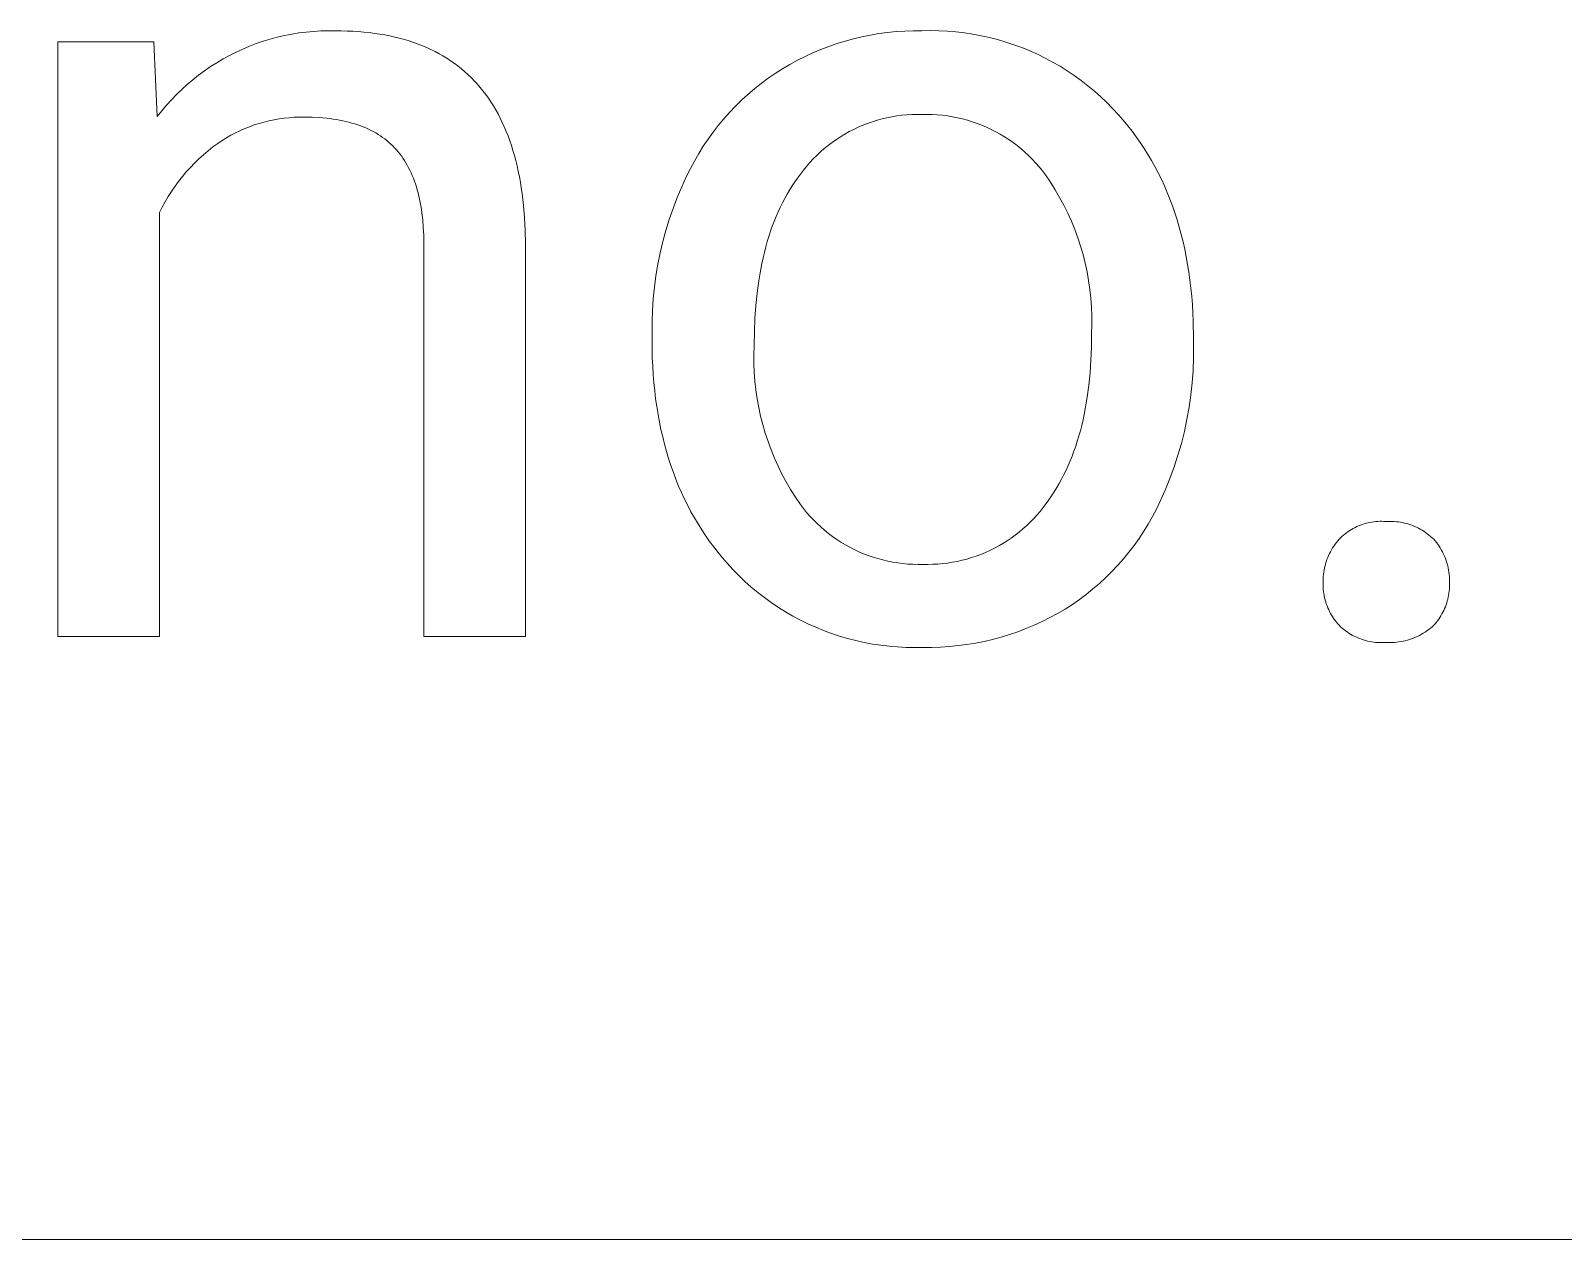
# Model space of a CAD drawing. Header units: millimetres. Extents: x -1421 to 3505, y -683 to 2759.
# Drawn here: x 2175.7 to 2265.1, y -407.4 to -337 of the extents above; entities that cross this region are included whole.
import ezdxf

# ---------------------------------------------------------------- set-up
doc = ezdxf.new("R2010")
doc.units = ezdxf.units.MM
doc.header["$MEASUREMENT"] = 0
doc.layers.add('Domyślny', color=7, linetype='Continuous', true_color=0x000000)

msp = doc.modelspace()

# ---------------------------------------------------------------- linework, layer by layer
at = {"layer": 'Domyślny', "color": 18, "lineweight": 15, "true_color": 0x000000}
for p, q in [((2177.309, -372.263), (2177.309, -337.603)), ((2177.309, -337.603), (2182.919, -337.603)), ((2182.919, -337.603), (2183.116, -341.967)), ((2188.885, -337.714), (2189.289, -337.575)), ((2189.289, -337.575), (2189.698, -337.45)), ((2189.698, -337.45), (2190.11, -337.339)), ((2190.11, -337.339), (2190.527, -337.242)), ((2190.527, -337.242), (2190.946, -337.159)), ((2190.946, -337.159), (2191.368, -337.091)), ((2191.368, -337.091), (2191.792, -337.037)), ((2191.792, -337.037), (2192.217, -336.997)), ((2192.217, -336.997), (2192.644, -336.971)), ((2192.644, -336.971), (2193.071, -336.96)), ((2193.071, -336.96), (2193.499, -336.964)), ((2193.499, -336.964), (2193.84, -336.967)), ((2193.84, -336.967), (2194.176, -336.976)), ((2194.176, -336.976), (2194.506, -336.991)), ((2194.506, -336.991), (2194.831, -337.012)), ((2194.831, -337.012), (2195.15, -337.039)), ((2195.15, -337.039), (2195.465, -337.073)), ((2195.465, -337.073), (2195.773, -337.112)), ((2195.773, -337.112), (2196.077, -337.157)), ((2196.077, -337.157), (2196.375, -337.209)), ((2196.375, -337.209), (2196.668, -337.266)), ((2196.668, -337.266), (2196.956, -337.33)), ((2196.956, -337.33), (2197.238, -337.4)), ((2197.238, -337.4), (2197.514, -337.475)), ((2197.514, -337.475), (2197.786, -337.557)), ((2197.786, -337.557), (2198.052, -337.645)), ((2198.052, -337.645), (2198.313, -337.739)), ((2222.731, -337.708), (2223.211, -337.559)), ((2223.211, -337.559), (2223.696, -337.427)), ((2223.696, -337.427), (2224.185, -337.312)), ((2224.185, -337.312), (2224.678, -337.212)), ((2224.678, -337.212), (2225.174, -337.129)), ((2225.174, -337.129), (2225.672, -337.063)), ((2225.672, -337.063), (2226.173, -337.014)), ((2226.173, -337.014), (2226.674, -336.981)), ((2226.674, -336.981), (2227.177, -336.965)), ((2227.177, -336.965), (2227.679, -336.965)), ((2227.679, -336.965), (2228.175, -336.956)), ((2228.175, -336.956), (2228.67, -336.962)), ((2228.67, -336.962), (2229.165, -336.986)), ((2229.165, -336.986), (2229.659, -337.027)), ((2229.659, -337.027), (2230.151, -337.084)), ((2230.151, -337.084), (2230.641, -337.158)), ((2230.641, -337.158), (2231.128, -337.248)), ((2231.128, -337.248), (2231.612, -337.355)), ((2231.612, -337.355), (2232.092, -337.479)), ((2232.092, -337.479), (2232.568, -337.618)), ((2232.568, -337.618), (2233.038, -337.774)), ((2186.946, -338.608), (2187.321, -338.403)), ((2187.321, -338.403), (2187.703, -338.211)), ((2187.703, -338.211), (2188.091, -338.032)), ((2188.091, -338.032), (2188.485, -337.866)), ((2188.485, -337.866), (2188.885, -337.714)), ((2198.313, -337.739), (2198.568, -337.839)), ((2198.568, -337.839), (2198.818, -337.945)), ((2198.818, -337.945), (2199.063, -338.057)), ((2199.063, -338.057), (2199.303, -338.175)), ((2199.303, -338.175), (2199.537, -338.299)), ((2199.537, -338.299), (2199.765, -338.429)), ((2199.765, -338.429), (2199.989, -338.565)), ((2220.418, -338.684), (2220.867, -338.458)), ((2220.867, -338.458), (2221.323, -338.247)), ((2221.323, -338.247), (2221.786, -338.051)), ((2221.786, -338.051), (2222.256, -337.872)), ((2222.256, -337.872), (2222.731, -337.708)), ((2233.038, -337.774), (2233.503, -337.945)), ((2233.503, -337.945), (2233.962, -338.132)), ((2233.962, -338.132), (2234.414, -338.335)), ((2234.414, -338.335), (2234.859, -338.553)), ((2234.859, -338.553), (2235.297, -338.786)), ((2185.521, -339.551), (2185.865, -339.297)), ((2185.865, -339.297), (2186.218, -339.055)), ((2186.218, -339.055), (2186.578, -338.825)), ((2186.578, -338.825), (2186.946, -338.608)), ((2199.989, -338.565), (2200.207, -338.708)), ((2200.207, -338.708), (2200.42, -338.856)), ((2200.42, -338.856), (2200.627, -339.01)), ((2200.627, -339.01), (2200.829, -339.171)), ((2200.829, -339.171), (2201.026, -339.337)), ((2201.026, -339.337), (2201.217, -339.51)), ((2218.71, -339.734), (2219.122, -339.45)), ((2219.122, -339.45), (2219.543, -339.18)), ((2219.543, -339.18), (2219.976, -338.924)), ((2219.976, -338.924), (2220.418, -338.684)), ((2235.297, -338.786), (2235.726, -339.033)), ((2235.726, -339.033), (2236.147, -339.295)), ((2236.147, -339.295), (2236.558, -339.571)), ((2184.543, -340.379), (2184.86, -340.092)), ((2184.86, -340.092), (2185.186, -339.816)), ((2185.186, -339.816), (2185.521, -339.551)), ((2201.217, -339.51), (2201.404, -339.688)), ((2201.404, -339.688), (2201.584, -339.873)), ((2201.584, -339.873), (2201.76, -340.064)), ((2201.76, -340.064), (2201.93, -340.261)), ((2201.93, -340.261), (2202.095, -340.464)), ((2217.536, -340.669), (2217.917, -340.344)), ((2217.917, -340.344), (2218.308, -340.032)), ((2218.308, -340.032), (2218.71, -339.734)), ((2236.558, -339.571), (2236.96, -339.861)), ((2236.96, -339.861), (2237.352, -340.164)), ((2237.352, -340.164), (2237.733, -340.481)), ((2183.654, -341.303), (2183.94, -340.985)), ((2183.94, -340.985), (2184.237, -340.677)), ((2184.237, -340.677), (2184.543, -340.379)), ((2202.095, -340.464), (2202.254, -340.672)), ((2202.254, -340.672), (2202.408, -340.887)), ((2202.408, -340.887), (2202.557, -341.108)), ((2202.557, -341.108), (2202.701, -341.335)), ((2216.81, -341.357), (2217.167, -341.007)), ((2217.167, -341.007), (2217.536, -340.669)), ((2237.733, -340.481), (2238.104, -340.81)), ((2238.104, -340.81), (2238.463, -341.151)), ((2238.463, -341.151), (2238.81, -341.505)), ((2183.116, -341.967), (2183.379, -341.63)), ((2183.379, -341.63), (2183.654, -341.303)), ((2190.21, -342.099), (2189.916, -342.15)), ((2190.505, -342.058), (2190.21, -342.099)), ((2190.801, -342.028), (2190.505, -342.058)), ((2191.099, -342.008), (2190.801, -342.028)), ((2191.396, -341.999), (2191.099, -342.008)), ((2191.695, -341.999), (2191.396, -341.999)), ((2192.133, -342.006), (2191.695, -341.999)), ((2192.557, -342.027), (2192.133, -342.006)), ((2192.764, -342.043), (2192.557, -342.027)), ((2192.967, -342.062), (2192.764, -342.043)), ((2193.166, -342.084), (2192.967, -342.062)), ((2193.361, -342.11), (2193.166, -342.084)), ((2193.553, -342.14), (2193.361, -342.11)), ((2202.701, -341.335), (2202.839, -341.569)), ((2202.839, -341.569), (2202.972, -341.808)), ((2202.972, -341.808), (2203.1, -342.053)), ((2203.1, -342.053), (2203.222, -342.304)), ((2215.812, -342.478), (2216.132, -342.093)), ((2216.132, -342.093), (2216.464, -341.719)), ((2216.464, -341.719), (2216.81, -341.357)), ((2225.353, -342.098), (2225.07, -342.176)), ((2225.639, -342.031), (2225.353, -342.098)), ((2225.927, -341.973), (2225.639, -342.031)), ((2226.216, -341.925), (2225.927, -341.973)), ((2226.507, -341.887), (2226.216, -341.925)), ((2226.799, -341.859), (2226.507, -341.887)), ((2227.092, -341.842), (2226.799, -341.859)), ((2227.386, -341.834), (2227.092, -341.842)), ((2227.679, -341.837), (2227.386, -341.834)), ((2227.977, -341.834), (2227.679, -341.837)), ((2228.275, -341.84), (2227.977, -341.834)), ((2228.572, -341.858), (2228.275, -341.84)), ((2228.869, -341.885), (2228.572, -341.858)), ((2229.164, -341.923), (2228.869, -341.885)), ((2229.458, -341.97), (2229.164, -341.923)), ((2229.75, -342.028), (2229.458, -341.97)), ((2230.04, -342.097), (2229.75, -342.028)), ((2230.328, -342.175), (2230.04, -342.097)), ((2238.81, -341.505), (2239.145, -341.87)), ((2239.145, -341.87), (2239.414, -342.179)), ((2187.666, -342.916), (2187.402, -343.054)), ((2187.934, -342.786), (2187.666, -342.916)), ((2188.207, -342.666), (2187.934, -342.786)), ((2188.484, -342.555), (2188.207, -342.666)), ((2188.764, -342.454), (2188.484, -342.555)), ((2189.048, -342.363), (2188.764, -342.454)), ((2189.335, -342.282), (2189.048, -342.363)), ((2189.624, -342.211), (2189.335, -342.282)), ((2189.916, -342.15), (2189.624, -342.211)), ((2193.741, -342.173), (2193.553, -342.14)), ((2193.926, -342.209), (2193.741, -342.173)), ((2194.106, -342.249), (2193.926, -342.209)), ((2194.284, -342.293), (2194.106, -342.249)), ((2194.457, -342.34), (2194.284, -342.293)), ((2194.627, -342.39), (2194.457, -342.34)), ((2194.793, -342.444), (2194.627, -342.39)), ((2194.955, -342.502), (2194.793, -342.444)), ((2195.114, -342.563), (2194.955, -342.502)), ((2195.268, -342.627), (2195.114, -342.563)), ((2195.42, -342.695), (2195.268, -342.627)), ((2195.567, -342.767), (2195.42, -342.695)), ((2195.711, -342.842), (2195.567, -342.767)), ((2195.851, -342.921), (2195.711, -342.842)), ((2195.987, -343.003), (2195.851, -342.921)), ((2196.12, -343.089), (2195.987, -343.003)), ((2203.222, -342.304), (2203.339, -342.562)), ((2203.339, -342.562), (2203.451, -342.825)), ((2203.451, -342.825), (2203.557, -343.094)), ((2215.213, -343.279), (2215.506, -342.874)), ((2215.506, -342.874), (2215.812, -342.478)), ((2223.187, -342.986), (2222.936, -343.138)), ((2223.443, -342.842), (2223.187, -342.986)), ((2223.704, -342.708), (2223.443, -342.842)), ((2223.97, -342.583), (2223.704, -342.708)), ((2224.239, -342.467), (2223.97, -342.583)), ((2224.513, -342.36), (2224.239, -342.467)), ((2224.79, -342.263), (2224.513, -342.36)), ((2225.07, -342.176), (2224.79, -342.263)), ((2230.612, -342.263), (2230.328, -342.175)), ((2230.894, -342.36), (2230.612, -342.263)), ((2231.172, -342.468), (2230.894, -342.36)), ((2231.446, -342.585), (2231.172, -342.468)), ((2231.715, -342.711), (2231.446, -342.585)), ((2231.98, -342.847), (2231.715, -342.711)), ((2232.241, -342.991), (2231.98, -342.847)), ((2232.496, -343.145), (2232.241, -342.991)), ((2239.414, -342.179), (2239.675, -342.495)), ((2239.675, -342.495), (2239.927, -342.816)), ((2239.927, -342.816), (2240.171, -343.145)), ((2186.357, -343.736), (2186.078, -343.957)), ((2186.642, -343.525), (2186.357, -343.736)), ((2186.89, -343.359), (2186.642, -343.525)), ((2187.144, -343.202), (2186.89, -343.359)), ((2187.402, -343.054), (2187.144, -343.202)), ((2196.249, -343.178), (2196.12, -343.089)), ((2196.374, -343.27), (2196.249, -343.178)), ((2196.495, -343.367), (2196.374, -343.27)), ((2196.613, -343.467), (2196.495, -343.367)), ((2196.727, -343.57), (2196.613, -343.467)), ((2196.837, -343.677), (2196.727, -343.57)), ((2196.943, -343.787), (2196.837, -343.677)), ((2197.048, -343.9), (2196.943, -343.787)), ((2197.149, -344.017), (2197.048, -343.9)), ((2203.557, -343.094), (2203.658, -343.37)), ((2203.658, -343.37), (2203.754, -343.651)), ((2203.754, -343.651), (2203.844, -343.939)), ((2214.67, -344.12), (2214.934, -343.695)), ((2214.934, -343.695), (2215.213, -343.279)), ((2221.989, -343.83), (2221.768, -344.023)), ((2222.217, -343.645), (2221.989, -343.83)), ((2222.451, -343.467), (2222.217, -343.645)), ((2222.691, -343.298), (2222.451, -343.467)), ((2222.936, -343.138), (2222.691, -343.298)), ((2232.746, -343.307), (2232.496, -343.145)), ((2232.99, -343.478), (2232.746, -343.307)), ((2233.228, -343.657), (2232.99, -343.478)), ((2233.459, -343.845), (2233.228, -343.657)), ((2233.684, -344.04), (2233.459, -343.845)), ((2240.171, -343.145), (2240.406, -343.479)), ((2240.406, -343.479), (2240.632, -343.82)), ((2240.632, -343.82), (2240.849, -344.167)), ((2185.289, -344.672), (2185.042, -344.928)), ((2185.544, -344.425), (2185.289, -344.672)), ((2185.807, -344.186), (2185.544, -344.425)), ((2186.078, -343.957), (2185.807, -344.186)), ((2197.247, -344.137), (2197.149, -344.017)), ((2197.341, -344.262), (2197.247, -344.137)), ((2197.432, -344.39), (2197.341, -344.262)), ((2197.52, -344.522), (2197.432, -344.39)), ((2197.604, -344.659), (2197.52, -344.522)), ((2197.685, -344.799), (2197.604, -344.659)), ((2197.763, -344.943), (2197.685, -344.799)), ((2203.844, -343.939), (2203.929, -344.233)), ((2203.929, -344.233), (2204.009, -344.532)), ((2204.009, -344.532), (2204.084, -344.838)), ((2214.186, -344.996), (2214.42, -344.554)), ((2214.42, -344.554), (2214.67, -344.12)), ((2221.147, -344.646), (2220.954, -344.868)), ((2221.346, -344.432), (2221.147, -344.646)), ((2221.554, -344.224), (2221.346, -344.432)), ((2221.768, -344.023), (2221.554, -344.224)), ((2233.902, -344.243), (2233.684, -344.04)), ((2234.113, -344.453), (2233.902, -344.243)), ((2234.316, -344.671), (2234.113, -344.453)), ((2234.512, -344.895), (2234.316, -344.671)), ((2240.849, -344.167), (2241.058, -344.521)), ((2241.058, -344.521), (2241.259, -344.881)), ((2184.576, -345.464), (2184.356, -345.744)), ((2184.805, -345.192), (2184.576, -345.464)), ((2185.042, -344.928), (2184.805, -345.192)), ((2197.837, -345.091), (2197.763, -344.943)), ((2197.908, -345.243), (2197.837, -345.091)), ((2197.976, -345.399), (2197.908, -345.243)), ((2198.041, -345.559), (2197.976, -345.399)), ((2198.102, -345.722), (2198.041, -345.559)), ((2204.084, -344.838), (2204.153, -345.15)), ((2204.153, -345.15), (2204.217, -345.468)), ((2204.217, -345.468), (2204.276, -345.792)), ((2213.683, -346.06), (2213.966, -345.446)), ((2213.966, -345.446), (2214.186, -344.996)), ((2220.428, -345.551), (2220.268, -345.776)), ((2220.593, -345.331), (2220.428, -345.551)), ((2220.77, -345.096), (2220.593, -345.331)), ((2220.954, -344.868), (2220.77, -345.096)), ((2234.7, -345.126), (2234.512, -344.895)), ((2234.88, -345.364), (2234.7, -345.126)), ((2235.17, -345.791), (2234.88, -345.364)), ((2241.259, -344.881), (2241.451, -345.247)), ((2241.451, -345.247), (2241.634, -345.62)), ((2241.634, -345.62), (2241.809, -345.999)), ((2183.946, -346.324), (2183.756, -346.624)), ((2184.146, -346.03), (2183.946, -346.324)), ((2184.356, -345.744), (2184.146, -346.03)), ((2198.16, -345.89), (2198.102, -345.722)), ((2198.215, -346.061), (2198.16, -345.89)), ((2198.266, -346.237), (2198.215, -346.061)), ((2198.314, -346.416), (2198.266, -346.237)), ((2198.359, -346.599), (2198.314, -346.416)), ((2204.276, -345.792), (2204.329, -346.122)), ((2204.329, -346.122), (2204.377, -346.458)), ((2204.377, -346.458), (2204.457, -347.148)), ((2213.42, -346.683), (2213.683, -346.06)), ((2219.82, -346.489), (2219.681, -346.739)), ((2219.964, -346.246), (2219.82, -346.489)), ((2220.114, -346.008), (2219.964, -346.246)), ((2220.268, -345.776), (2220.114, -346.008)), ((2235.445, -346.228), (2235.17, -345.791)), ((2235.705, -346.674), (2235.445, -346.228)), ((2241.809, -345.999), (2241.975, -346.384)), ((2241.975, -346.384), (2242.132, -346.776)), ((2183.406, -347.242), (2183.247, -347.56)), ((2183.576, -346.93), (2183.406, -347.242)), ((2183.756, -346.624), (2183.576, -346.93)), ((2198.401, -346.786), (2198.359, -346.599)), ((2198.439, -346.977), (2198.401, -346.786)), ((2198.474, -347.171), (2198.439, -346.977)), ((2198.506, -347.37), (2198.474, -347.171)), ((2198.535, -347.573), (2198.506, -347.37)), ((2204.457, -347.148), (2204.516, -347.863)), ((2212.956, -347.955), (2213.177, -347.315)), ((2213.177, -347.315), (2213.42, -346.683)), ((2219.419, -347.256), (2219.295, -347.524)), ((2219.547, -346.995), (2219.419, -347.256)), ((2219.681, -346.739), (2219.547, -346.995)), ((2235.949, -347.13), (2235.705, -346.674)), ((2236.177, -347.593), (2235.949, -347.13)), ((2242.132, -346.776), (2242.281, -347.174)), ((2242.281, -347.174), (2242.421, -347.578)), ((2183.247, -347.56), (2183.247, -372.263)), ((2198.583, -347.989), (2198.535, -347.573)), ((2198.618, -348.421), (2198.583, -347.989)), ((2204.516, -347.863), (2204.554, -348.601)), ((2212.756, -348.601), (2212.956, -347.955)), ((2218.956, -348.362), (2218.854, -348.653)), ((2219.064, -348.076), (2218.956, -348.362)), ((2219.177, -347.797), (2219.064, -348.076)), ((2219.295, -347.524), (2219.177, -347.797)), ((2236.389, -348.064), (2236.177, -347.593)), ((2236.584, -348.542), (2236.389, -348.064)), ((2242.421, -347.578), (2242.553, -347.989)), ((2242.553, -347.989), (2242.676, -348.406)), ((2198.64, -348.869), (2198.618, -348.421)), ((2198.649, -349.332), (2198.64, -348.869)), ((2204.554, -348.601), (2204.571, -349.364)), ((2212.422, -349.912), (2212.578, -349.254)), ((2212.578, -349.254), (2212.756, -348.601)), ((2218.664, -349.254), (2218.578, -349.563)), ((2218.757, -348.95), (2218.664, -349.254)), ((2218.854, -348.653), (2218.757, -348.95)), ((2236.762, -349.027), (2236.584, -348.542)), ((2236.923, -349.517), (2236.762, -349.027)), ((2242.676, -348.406), (2242.791, -348.829)), ((2242.791, -348.829), (2242.897, -349.259)), ((2242.897, -349.259), (2242.995, -349.695)), ((2198.649, -372.263), (2198.649, -349.332)), ((2204.571, -349.364), (2204.571, -372.263)), ((2212.287, -350.576), (2212.422, -349.912)), ((2218.496, -349.878), (2218.42, -350.199)), ((2218.578, -349.563), (2218.496, -349.878)), ((2237.068, -350.013), (2236.923, -349.517)), ((2237.194, -350.514), (2237.068, -350.013)), ((2242.995, -349.695), (2243.084, -350.137)), ((2243.084, -350.137), (2243.165, -350.586)), ((2212.175, -351.243), (2212.287, -350.576)), ((2218.283, -350.859), (2218.222, -351.198)), ((2218.349, -350.526), (2218.283, -350.859)), ((2218.42, -350.199), (2218.349, -350.526)), ((2237.304, -351.019), (2237.194, -350.514)), ((2237.395, -351.527), (2237.304, -351.019)), ((2243.165, -350.586), (2243.237, -351.041)), ((2243.237, -351.041), (2243.301, -351.503)), ((2212.017, -352.587), (2212.085, -351.914)), ((2212.085, -351.914), (2212.175, -351.243)), ((2218.167, -351.543), (2218.072, -352.251)), ((2218.222, -351.198), (2218.167, -351.543)), ((2237.469, -352.038), (2237.395, -351.527)), ((2243.301, -351.503), (2243.356, -351.97)), ((2211.972, -353.262), (2212.017, -352.587)), ((2218.072, -352.251), (2217.998, -352.982)), ((2237.525, -352.551), (2237.469, -352.038)), ((2237.564, -353.066), (2237.525, -352.551)), ((2243.356, -351.97), (2243.402, -352.444)), ((2243.402, -352.444), (2243.44, -352.925)), ((2211.949, -353.938), (2211.972, -353.262)), ((2217.945, -353.738), (2217.914, -354.517)), ((2217.998, -352.982), (2217.945, -353.738)), ((2237.584, -353.582), (2237.564, -353.066)), ((2237.586, -354.099), (2237.584, -353.582)), ((2243.44, -352.925), (2243.47, -353.412)), ((2243.47, -353.412), (2243.491, -353.905)), ((2211.949, -354.615), (2211.949, -353.938)), ((2211.949, -355.025), (2211.949, -354.615)), ((2217.914, -354.517), (2217.903, -355.32)), ((2237.56, -355.4), (2237.57, -354.615)), ((2237.57, -354.615), (2237.586, -354.099)), ((2243.491, -353.905), (2243.508, -354.91)), ((2211.953, -355.528), (2211.949, -355.025)), ((2211.966, -356.024), (2211.953, -355.528)), ((2217.903, -355.32), (2217.887, -355.836)), ((2237.529, -356.163), (2237.56, -355.4)), ((2243.508, -355.32), (2243.506, -356.04)), ((2243.508, -354.91), (2243.508, -355.32)), ((2211.988, -356.514), (2211.966, -356.024)), ((2217.887, -355.836), (2217.889, -356.353)), ((2217.889, -356.353), (2217.909, -356.869)), ((2237.478, -356.904), (2237.529, -356.163)), ((2243.506, -356.04), (2243.479, -356.759)), ((2212.018, -356.998), (2211.988, -356.514)), ((2212.057, -357.475), (2212.018, -356.998)), ((2217.909, -356.869), (2217.947, -357.384)), ((2237.406, -357.623), (2237.478, -356.904)), ((2243.479, -356.759), (2243.428, -357.476)), ((2212.104, -357.947), (2212.057, -357.475)), ((2212.16, -358.411), (2212.104, -357.947)), ((2217.947, -357.384), (2218.003, -357.897)), ((2218.003, -357.897), (2218.077, -358.409)), ((2237.314, -358.32), (2237.406, -357.623)), ((2243.351, -358.192), (2243.25, -358.904)), ((2243.428, -357.476), (2243.351, -358.192)), ((2212.225, -358.87), (2212.16, -358.411)), ((2212.298, -359.322), (2212.225, -358.87)), ((2218.077, -358.409), (2218.168, -358.917)), ((2218.168, -358.917), (2218.277, -359.422)), ((2237.136, -359.323), (2237.201, -358.994)), ((2237.201, -358.994), (2237.26, -358.659)), ((2237.26, -358.659), (2237.314, -358.32)), ((2243.25, -358.904), (2243.125, -359.612)), ((2212.38, -359.768), (2212.298, -359.322)), ((2212.47, -360.208), (2212.38, -359.768)), ((2218.277, -359.422), (2218.404, -359.922)), ((2218.404, -359.922), (2218.548, -360.418)), ((2236.912, -360.276), (2236.992, -359.964)), ((2236.992, -359.964), (2237.067, -359.646)), ((2237.067, -359.646), (2237.136, -359.323)), ((2243.125, -359.612), (2242.974, -360.316)), ((2212.569, -360.641), (2212.47, -360.208)), ((2212.676, -361.068), (2212.569, -360.641)), ((2218.548, -360.418), (2218.71, -360.909)), ((2236.64, -361.18), (2236.736, -360.884)), ((2236.736, -360.884), (2236.827, -360.583)), ((2236.827, -360.583), (2236.912, -360.276)), ((2242.974, -360.316), (2242.8, -361.014)), ((2212.792, -361.489), (2212.676, -361.068)), ((2212.917, -361.904), (2212.792, -361.489)), ((2218.71, -360.909), (2218.888, -361.394)), ((2218.888, -361.394), (2219.083, -361.872)), ((2236.322, -362.033), (2236.433, -361.754)), ((2236.433, -361.754), (2236.539, -361.47)), ((2236.539, -361.47), (2236.64, -361.18)), ((2242.602, -361.706), (2242.379, -362.39)), ((2242.8, -361.014), (2242.602, -361.706)), ((2213.05, -362.312), (2212.917, -361.904)), ((2213.191, -362.714), (2213.05, -362.312)), ((2219.083, -361.872), (2219.295, -362.343)), ((2219.295, -362.343), (2219.523, -362.806)), ((2235.955, -362.838), (2236.082, -362.575)), ((2236.082, -362.575), (2236.205, -362.307)), ((2236.205, -362.307), (2236.322, -362.033)), ((2242.379, -362.39), (2242.134, -363.066)), ((2213.341, -363.11), (2213.191, -362.714)), ((2213.5, -363.5), (2213.341, -363.11)), ((2213.667, -363.883), (2213.5, -363.5)), ((2219.523, -362.806), (2219.768, -363.261)), ((2219.768, -363.261), (2220.027, -363.707)), ((2235.54, -363.593), (2235.684, -363.347)), ((2235.684, -363.347), (2235.822, -363.095)), ((2235.822, -363.095), (2235.955, -362.838)), ((2242.134, -363.066), (2241.864, -363.733)), ((2213.842, -364.26), (2213.667, -363.883)), ((2214.026, -364.631), (2213.842, -364.26)), ((2220.027, -363.707), (2220.303, -364.144)), ((2220.303, -364.144), (2220.593, -364.572)), ((2234.913, -364.522), (2235.078, -364.298)), ((2235.078, -364.298), (2235.237, -364.068)), ((2235.237, -364.068), (2235.392, -363.833)), ((2235.392, -363.833), (2235.54, -363.593)), ((2241.573, -364.391), (2241.354, -364.841)), ((2241.864, -363.733), (2241.573, -364.391)), ((2214.219, -364.996), (2214.026, -364.631)), ((2214.419, -365.354), (2214.219, -364.996)), ((2214.629, -365.707), (2214.419, -365.354)), ((2220.593, -364.572), (2220.772, -364.807)), ((2220.772, -364.807), (2220.959, -365.036)), ((2220.959, -365.036), (2221.153, -365.259)), ((2221.153, -365.259), (2221.355, -365.475)), ((2234.184, -365.408), (2234.377, -365.196)), ((2234.377, -365.196), (2234.563, -364.978)), ((2234.563, -364.978), (2234.742, -364.753)), ((2234.742, -364.753), (2234.913, -364.522)), ((2241.121, -365.282), (2240.872, -365.716)), ((2241.354, -364.841), (2241.121, -365.282)), ((2214.846, -366.053), (2214.629, -365.707)), ((2215.072, -366.393), (2214.846, -366.053)), ((2221.355, -365.475), (2221.565, -365.684)), ((2221.565, -365.684), (2221.781, -365.885)), ((2221.781, -365.885), (2222.005, -366.079)), ((2222.005, -366.079), (2222.235, -366.265)), ((2233.115, -366.364), (2233.341, -366.188)), ((2233.341, -366.188), (2233.562, -366.004)), ((2233.562, -366.004), (2233.776, -365.812)), ((2233.776, -365.812), (2233.983, -365.614)), ((2233.983, -365.614), (2234.184, -365.408)), ((2240.61, -366.141), (2240.332, -366.557)), ((2240.872, -365.716), (2240.61, -366.141)), ((2252.338, -366.29), (2252.43, -366.22)), ((2252.43, -366.22), (2252.524, -366.153)), ((2252.524, -366.153), (2252.621, -366.089)), ((2252.621, -366.089), (2252.719, -366.028)), ((2252.719, -366.028), (2252.82, -365.971)), ((2252.82, -365.971), (2252.923, -365.918)), ((2252.923, -365.918), (2253.027, -365.868)), ((2253.027, -365.868), (2253.133, -365.821)), ((2253.133, -365.821), (2253.24, -365.778)), ((2253.24, -365.778), (2253.349, -365.739)), ((2253.349, -365.739), (2253.459, -365.704)), ((2253.459, -365.704), (2253.571, -365.672)), ((2253.571, -365.672), (2253.683, -365.644)), ((2253.683, -365.644), (2253.796, -365.62)), ((2253.796, -365.62), (2253.91, -365.6)), ((2253.91, -365.6), (2254.025, -365.583)), ((2254.025, -365.583), (2254.14, -365.571)), ((2254.14, -365.571), (2254.255, -365.562)), ((2254.255, -365.562), (2254.371, -365.557)), ((2254.371, -365.557), (2254.487, -365.557)), ((2254.487, -365.557), (2254.602, -365.56)), ((2254.602, -365.56), (2254.718, -365.567)), ((2254.718, -365.567), (2254.84, -365.561)), ((2254.84, -365.561), (2254.963, -365.559)), ((2254.963, -365.559), (2255.085, -365.561)), ((2255.085, -365.561), (2255.208, -365.567)), ((2255.208, -365.567), (2255.33, -365.578)), ((2255.33, -365.578), (2255.452, -365.592)), ((2255.452, -365.592), (2255.573, -365.611)), ((2255.573, -365.611), (2255.693, -365.633)), ((2255.693, -365.633), (2255.813, -365.66)), ((2255.813, -365.66), (2255.931, -365.691)), ((2255.931, -365.691), (2256.049, -365.725)), ((2256.049, -365.725), (2256.165, -365.764)), ((2256.165, -365.764), (2256.28, -365.807)), ((2256.28, -365.807), (2256.394, -365.853)), ((2256.394, -365.853), (2256.505, -365.903)), ((2256.505, -365.903), (2256.615, -365.957)), ((2256.615, -365.957), (2256.724, -366.015)), ((2256.724, -366.015), (2256.83, -366.076)), ((2256.83, -366.076), (2256.934, -366.141)), ((2256.934, -366.141), (2257.035, -366.21)), ((2257.035, -366.21), (2257.135, -366.281)), ((2215.307, -366.726), (2215.072, -366.393)), ((2215.55, -367.054), (2215.307, -366.726)), ((2215.801, -367.375), (2215.55, -367.054)), ((2222.235, -366.265), (2222.471, -366.443)), ((2222.471, -366.443), (2222.713, -366.612)), ((2222.713, -366.612), (2222.961, -366.773)), ((2222.961, -366.773), (2223.215, -366.925)), ((2223.215, -366.925), (2223.473, -367.069)), ((2223.473, -367.069), (2223.737, -367.203)), ((2231.643, -367.254), (2231.901, -367.127)), ((2231.901, -367.127), (2232.154, -366.991)), ((2232.154, -366.991), (2232.402, -366.847)), ((2232.402, -366.847), (2232.645, -366.694)), ((2232.645, -366.694), (2232.883, -366.533)), ((2232.883, -366.533), (2233.115, -366.364)), ((2240.041, -366.963), (2239.737, -367.359)), ((2240.332, -366.557), (2240.041, -366.963)), ((2251.552, -367.217), (2251.617, -367.108)), ((2251.617, -367.108), (2251.685, -367.002)), ((2251.685, -367.002), (2251.758, -366.898)), ((2251.758, -366.898), (2251.833, -366.796)), ((2251.833, -366.796), (2251.912, -366.697)), ((2251.912, -366.697), (2251.995, -366.601)), ((2251.995, -366.601), (2252.077, -366.519)), ((2252.077, -366.519), (2252.161, -366.439)), ((2252.161, -366.439), (2252.248, -366.363)), ((2252.248, -366.363), (2252.338, -366.29)), ((2257.135, -366.281), (2257.232, -366.356)), ((2257.232, -366.356), (2257.326, -366.435)), ((2257.326, -366.435), (2257.418, -366.516)), ((2257.418, -366.516), (2257.506, -366.601)), ((2257.506, -366.601), (2257.589, -366.697)), ((2257.589, -366.697), (2257.668, -366.795)), ((2257.668, -366.795), (2257.744, -366.897)), ((2257.744, -366.897), (2257.816, -367.001)), ((2257.816, -367.001), (2257.885, -367.108)), ((2257.885, -367.108), (2257.949, -367.216)), ((2216.06, -367.691), (2215.801, -367.375)), ((2216.328, -368), (2216.06, -367.691)), ((2216.661, -368.364), (2216.328, -368)), ((2223.737, -367.203), (2224.005, -367.328)), ((2224.005, -367.328), (2224.277, -367.444)), ((2224.277, -367.444), (2224.553, -367.55)), ((2224.553, -367.55), (2224.832, -367.647)), ((2224.832, -367.647), (2225.115, -367.734)), ((2225.115, -367.734), (2225.4, -367.811)), ((2225.4, -367.811), (2225.688, -367.878)), ((2225.688, -367.878), (2225.978, -367.936)), ((2225.978, -367.936), (2226.27, -367.983)), ((2226.27, -367.983), (2226.564, -368.02)), ((2226.564, -368.02), (2226.858, -368.046)), ((2228.606, -368.049), (2228.892, -368.024)), ((2228.892, -368.024), (2229.177, -367.99)), ((2229.177, -367.99), (2229.46, -367.945)), ((2229.46, -367.945), (2229.742, -367.892)), ((2229.742, -367.892), (2230.022, -367.828)), ((2230.022, -367.828), (2230.3, -367.756)), ((2230.3, -367.756), (2230.575, -367.674)), ((2230.575, -367.674), (2230.847, -367.582)), ((2230.847, -367.582), (2231.116, -367.482)), ((2231.116, -367.482), (2231.382, -367.372)), ((2231.382, -367.372), (2231.643, -367.254)), ((2239.419, -367.745), (2239.088, -368.12)), ((2239.737, -367.359), (2239.419, -367.745)), ((2251.173, -368.155), (2251.206, -368.032)), ((2251.206, -368.032), (2251.243, -367.911)), ((2251.243, -367.911), (2251.285, -367.791)), ((2251.285, -367.791), (2251.33, -367.673)), ((2251.33, -367.673), (2251.38, -367.556)), ((2251.38, -367.556), (2251.433, -367.441)), ((2251.433, -367.441), (2251.491, -367.328)), ((2251.491, -367.328), (2251.552, -367.217)), ((2257.949, -367.216), (2258.01, -367.327)), ((2258.01, -367.327), (2258.067, -367.441)), ((2258.067, -367.441), (2258.12, -367.556)), ((2258.12, -367.556), (2258.169, -367.672)), ((2258.169, -367.672), (2258.214, -367.791)), ((2258.214, -367.791), (2258.255, -367.911)), ((2258.255, -367.911), (2258.291, -368.032)), ((2258.291, -368.032), (2258.323, -368.155)), ((2217.007, -368.717), (2216.661, -368.364)), ((2217.364, -369.059), (2217.007, -368.717)), ((2226.858, -368.046), (2227.154, -368.063)), ((2227.154, -368.063), (2227.449, -368.069)), ((2227.449, -368.069), (2227.745, -368.065)), ((2227.745, -368.065), (2228.032, -368.07)), ((2228.032, -368.07), (2228.319, -368.064)), ((2228.319, -368.064), (2228.606, -368.049)), ((2238.39, -368.834), (2238.023, -369.174)), ((2238.745, -368.483), (2238.39, -368.834)), ((2239.088, -368.12), (2238.745, -368.483)), ((2251.059, -369.033), (2251.062, -368.906)), ((2251.062, -368.906), (2251.07, -368.779)), ((2251.07, -368.779), (2251.082, -368.653)), ((2251.082, -368.653), (2251.098, -368.527)), ((2251.098, -368.527), (2251.119, -368.402)), ((2251.119, -368.402), (2251.144, -368.278)), ((2251.144, -368.278), (2251.173, -368.155)), ((2258.323, -368.155), (2258.351, -368.278)), ((2258.351, -368.278), (2258.375, -368.402)), ((2258.375, -368.402), (2258.394, -368.528)), ((2258.394, -368.528), (2258.409, -368.653)), ((2258.409, -368.653), (2258.42, -368.78)), ((2258.42, -368.78), (2258.426, -368.906)), ((2258.426, -368.906), (2258.428, -369.033)), ((2217.732, -369.387), (2217.364, -369.059)), ((2218.111, -369.703), (2217.732, -369.387)), ((2218.501, -370.007), (2218.111, -369.703)), ((2237.256, -369.814), (2236.857, -370.114)), ((2237.645, -369.5), (2237.256, -369.814)), ((2238.023, -369.174), (2237.645, -369.5)), ((2251.06, -369.159), (2251.059, -369.033)), ((2251.06, -369.282), (2251.06, -369.159)), ((2251.064, -369.405), (2251.06, -369.282)), ((2251.072, -369.527), (2251.064, -369.405)), ((2251.085, -369.649), (2251.072, -369.527)), ((2251.102, -369.77), (2251.085, -369.649)), ((2251.123, -369.891), (2251.102, -369.77)), ((2258.395, -369.744), (2258.377, -369.859)), ((2258.409, -369.627), (2258.395, -369.744)), ((2258.419, -369.511), (2258.409, -369.627)), ((2258.425, -369.394), (2258.419, -369.511)), ((2258.428, -369.033), (2258.425, -369.159)), ((2258.425, -369.159), (2258.427, -369.277)), ((2258.427, -369.277), (2258.425, -369.394)), ((2218.901, -370.296), (2218.501, -370.007)), ((2219.311, -370.572), (2218.901, -370.296)), ((2219.729, -370.834), (2219.311, -370.572)), ((2236.028, -370.673), (2235.586, -370.931)), ((2236.447, -370.401), (2236.028, -370.673)), ((2236.857, -370.114), (2236.447, -370.401)), ((2251.148, -370.011), (2251.123, -369.891)), ((2251.177, -370.13), (2251.148, -370.011)), ((2251.211, -370.248), (2251.177, -370.13)), ((2251.248, -370.365), (2251.211, -370.248)), ((2251.29, -370.48), (2251.248, -370.365)), ((2251.335, -370.594), (2251.29, -370.48)), ((2251.385, -370.706), (2251.335, -370.594)), ((2251.438, -370.816), (2251.385, -370.706)), ((2258.144, -370.644), (2258.095, -370.75)), ((2258.188, -370.535), (2258.144, -370.644)), ((2258.229, -370.425), (2258.188, -370.535)), ((2258.266, -370.314), (2258.229, -370.425)), ((2258.3, -370.202), (2258.266, -370.314)), ((2258.329, -370.089), (2258.3, -370.202)), ((2258.355, -369.975), (2258.329, -370.089)), ((2258.377, -369.859), (2258.355, -369.975)), ((2220.157, -371.081), (2219.729, -370.834)), ((2220.592, -371.314), (2220.157, -371.081)), ((2221.035, -371.532), (2220.592, -371.314)), ((2221.486, -371.734), (2221.035, -371.532)), ((2234.678, -371.4), (2234.213, -371.613)), ((2235.136, -371.173), (2234.678, -371.4)), ((2235.586, -370.931), (2235.136, -371.173)), ((2251.495, -370.925), (2251.438, -370.816)), ((2251.556, -371.031), (2251.495, -370.925)), ((2251.62, -371.136), (2251.556, -371.031)), ((2251.689, -371.237), (2251.62, -371.136)), ((2251.76, -371.337), (2251.689, -371.237)), ((2251.835, -371.434), (2251.76, -371.337)), ((2251.913, -371.528), (2251.835, -371.434)), ((2251.995, -371.62), (2251.913, -371.528)), ((2257.585, -371.533), (2257.506, -371.62)), ((2257.66, -371.443), (2257.585, -371.533)), ((2257.732, -371.351), (2257.66, -371.443)), ((2257.801, -371.256), (2257.732, -371.351)), ((2257.867, -371.159), (2257.801, -371.256)), ((2257.929, -371.06), (2257.867, -371.159)), ((2257.988, -370.958), (2257.929, -371.06)), ((2258.043, -370.855), (2257.988, -370.958)), ((2258.095, -370.75), (2258.043, -370.855)), ((2183.247, -372.263), (2177.309, -372.263)), ((2204.571, -372.263), (2198.649, -372.263)), ((2221.943, -371.921), (2221.486, -371.734)), ((2222.406, -372.093), (2221.943, -371.921)), ((2222.874, -372.249), (2222.406, -372.093)), ((2223.348, -372.388), (2222.874, -372.249)), ((2223.826, -372.512), (2223.348, -372.388)), ((2231.797, -372.438), (2231.299, -372.554)), ((2232.29, -372.305), (2231.797, -372.438)), ((2232.779, -372.156), (2232.29, -372.305)), ((2233.263, -371.99), (2232.779, -372.156)), ((2233.741, -371.809), (2233.263, -371.99)), ((2234.213, -371.613), (2233.741, -371.809)), ((2252.082, -371.702), (2251.995, -371.62)), ((2252.171, -371.782), (2252.082, -371.702)), ((2252.263, -371.858), (2252.171, -371.782)), ((2252.357, -371.932), (2252.263, -371.858)), ((2252.454, -372.002), (2252.357, -371.932)), ((2252.554, -372.068), (2252.454, -372.002)), ((2252.655, -372.132), (2252.554, -372.068)), ((2252.759, -372.191), (2252.655, -372.132)), ((2252.865, -372.247), (2252.759, -372.191)), ((2252.972, -372.3), (2252.865, -372.247)), ((2253.081, -372.349), (2252.972, -372.3)), ((2253.192, -372.394), (2253.081, -372.349)), ((2253.304, -372.435), (2253.192, -372.394)), ((2253.418, -372.473), (2253.304, -372.435)), ((2253.533, -372.506), (2253.418, -372.473)), ((2255.974, -372.486), (2255.851, -372.518)), ((2256.095, -372.449), (2255.974, -372.486)), ((2256.216, -372.408), (2256.095, -372.449)), ((2256.334, -372.363), (2256.216, -372.408)), ((2256.451, -372.315), (2256.334, -372.363)), ((2256.567, -372.262), (2256.451, -372.315)), ((2256.68, -372.205), (2256.567, -372.262)), ((2256.792, -372.144), (2256.68, -372.205)), ((2256.901, -372.08), (2256.792, -372.144)), ((2257.008, -372.012), (2256.901, -372.08)), ((2257.113, -371.941), (2257.008, -372.012)), ((2257.216, -371.865), (2257.113, -371.941)), ((2257.315, -371.787), (2257.216, -371.865)), ((2257.412, -371.705), (2257.315, -371.787)), ((2257.506, -371.62), (2257.412, -371.705)), ((2224.308, -372.619), (2223.826, -372.512)), ((2224.794, -372.71), (2224.308, -372.619)), ((2225.282, -372.784), (2224.794, -372.71)), ((2225.772, -372.841), (2225.282, -372.784)), ((2226.264, -372.882), (2225.772, -372.841)), ((2226.757, -372.906), (2226.264, -372.882)), ((2227.251, -372.914), (2226.757, -372.906)), ((2227.745, -372.904), (2227.251, -372.914)), ((2228.256, -372.905), (2227.745, -372.904)), ((2228.767, -372.888), (2228.256, -372.905)), ((2229.277, -372.855), (2228.767, -372.888)), ((2229.786, -372.805), (2229.277, -372.855)), ((2230.293, -372.738), (2229.786, -372.805)), ((2230.797, -372.654), (2230.293, -372.738)), ((2231.299, -372.554), (2230.797, -372.654)), ((2253.649, -372.536), (2253.533, -372.506)), ((2253.766, -372.561), (2253.649, -372.536)), ((2253.883, -372.583), (2253.766, -372.561)), ((2254.002, -372.6), (2253.883, -372.583)), ((2254.12, -372.614), (2254.002, -372.6)), ((2254.24, -372.623), (2254.12, -372.614)), ((2254.359, -372.629), (2254.24, -372.623)), ((2254.479, -372.63), (2254.359, -372.629)), ((2254.598, -372.627), (2254.479, -372.63)), ((2254.718, -372.62), (2254.598, -372.627)), ((2254.845, -372.626), (2254.718, -372.62)), ((2254.972, -372.628), (2254.845, -372.626)), ((2255.098, -372.625), (2254.972, -372.628)), ((2255.225, -372.618), (2255.098, -372.625)), ((2255.352, -372.607), (2255.225, -372.618)), ((2255.478, -372.591), (2255.352, -372.607)), ((2255.603, -372.571), (2255.478, -372.591)), ((2255.727, -372.547), (2255.603, -372.571)), ((2255.851, -372.518), (2255.727, -372.547)), ((1643.607, -407.413), (3505.11, -407.413))]:
    msp.add_line(p, q, dxfattribs=at)

doc.saveas('drawing.dxf')
